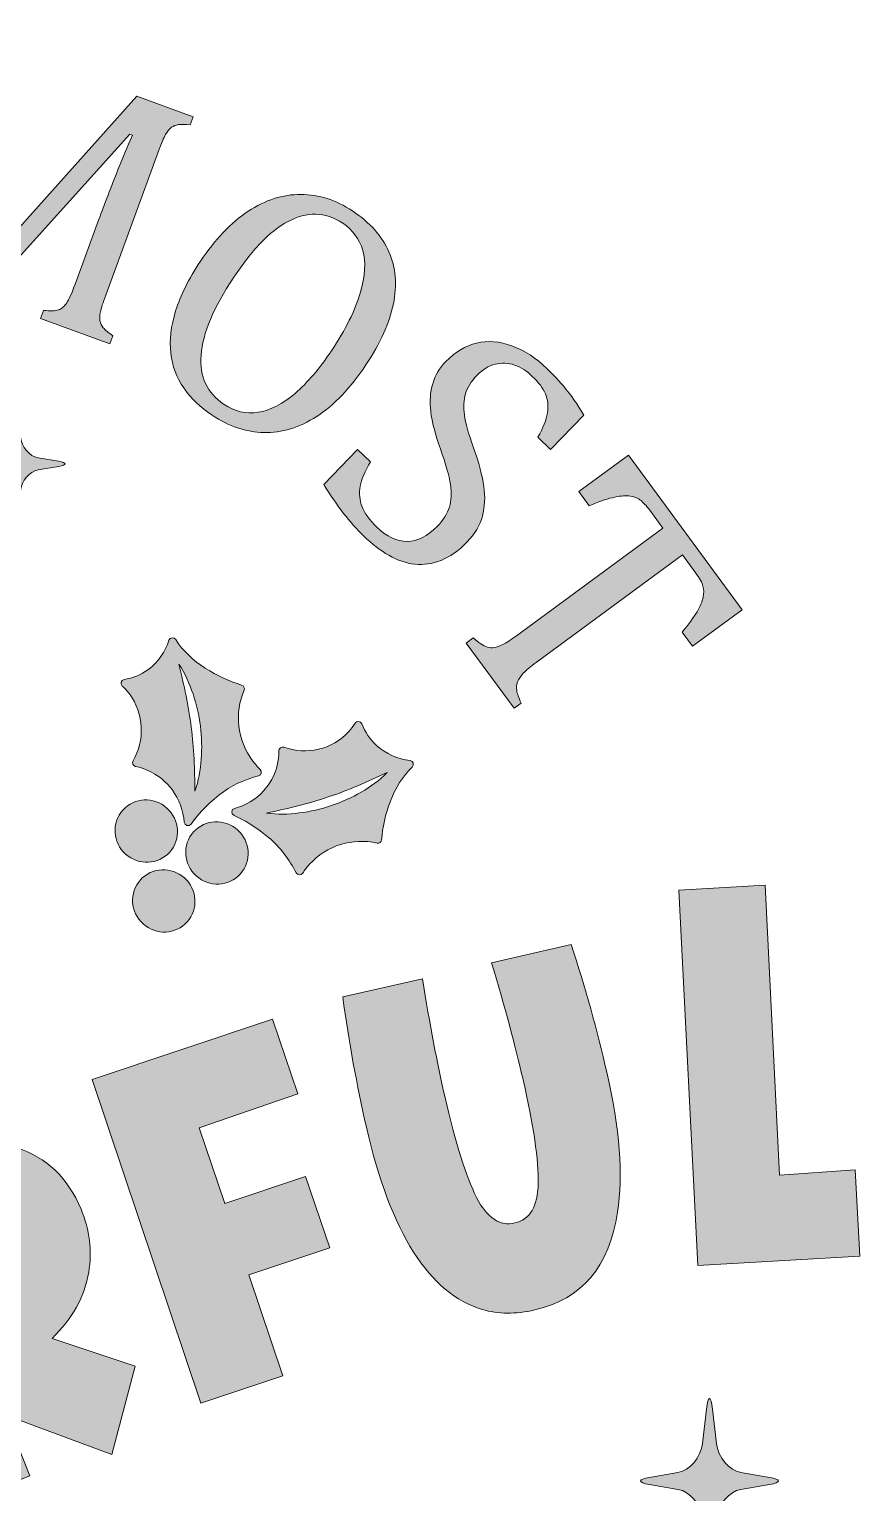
# Model space of a CAD drawing. Extents: x 80 to 1000, y -1053 to -27.
# Drawn here: x 681 to 1000, y -605 to -42 of the extents above; entities that cross this region are included whole.
import ezdxf

# ---------------------------------------------------------------- set-up
doc = ezdxf.new("R2010")
doc.units = 0
doc.header["$MEASUREMENT"] = 0
doc.layers.add('Layer 1', color=7, linetype='Continuous', lineweight=0)

# ---------------------------------------------------------------- blocks, each defined once
blk = doc.blocks.new('Block_1')
at = {"layer": 'Layer 1', "true_color": 0x000000, "transparency": 33554687}
h = blk.add_hatch(color=18, dxfattribs=at)
edge = h.paths.add_edge_path()
edge.add_spline(control_points=[(691.9, -207.99), (691.9, -207.99), (683.99, -206.67), (683.99, -206.67), (680.71, -206.11), (677.68, -202.49), (677.21, -198.58), (677.21, -198.58), (676.11, -189.12), (676.11, -189.12), (675.64, -185.2), (674.89, -185.2), (674.44, -189.12), (674.44, -189.12), (673.32, -198.58), (673.32, -198.58), (672.87, -202.49), (669.84, -206.11), (666.55, -206.67), (666.55, -206.67), (658.63, -207.99), (658.63, -207.99), (655.35, -208.55), (655.35, -209.45), (658.63, -209.98), (658.63, -209.98), (666.55, -211.32), (666.55, -211.32), (669.84, -211.85), (672.87, -215.48), (673.32, -219.41), (673.32, -219.41), (674.44, -228.87), (674.44, -228.87), (674.89, -232.79), (675.64, -232.79), (676.11, -228.87), (676.11, -228.87), (677.21, -219.41), (677.21, -219.41), (677.68, -215.48), (680.71, -211.85), (683.99, -211.32), (683.99, -211.32), (691.9, -209.98), (691.9, -209.98), (695.18, -209.45), (695.18, -208.55), (691.9, -207.99)], knot_values=[0, 0, 0, 0, 1, 1, 1, 2, 2, 2, 3, 3, 3, 4, 4, 4, 5, 5, 5, 6, 6, 6, 7, 7, 7, 8, 8, 8, 9, 9, 9, 10, 10, 10, 11, 11, 11, 12, 12, 12, 13, 13, 13, 14, 14, 14, 15, 15, 15, 16, 16, 16, 16], degree=3, periodic=0)
at = {"layer": 'Layer 1'}
blk.add_open_spline([(691.9, -207.99), (691.9, -207.99), (683.99, -206.67), (683.99, -206.67), (680.71, -206.11), (677.68, -202.49), (677.21, -198.58), (677.21, -198.58), (676.11, -189.12), (676.11, -189.12), (675.64, -185.2), (674.89, -185.2), (674.44, -189.12), (674.44, -189.12), (673.32, -198.58), (673.32, -198.58), (672.87, -202.49), (669.84, -206.11), (666.55, -206.67), (666.55, -206.67), (658.63, -207.99), (658.63, -207.99), (655.35, -208.55), (655.35, -209.45), (658.63, -209.98), (658.63, -209.98), (666.55, -211.32), (666.55, -211.32), (669.84, -211.85), (672.87, -215.48), (673.32, -219.41), (673.32, -219.41), (674.44, -228.87), (674.44, -228.87), (674.89, -232.79), (675.64, -232.79), (676.11, -228.87), (676.11, -228.87), (677.21, -219.41), (677.21, -219.41), (677.68, -215.48), (680.71, -211.85), (683.99, -211.32), (683.99, -211.32), (691.9, -209.98), (691.9, -209.98), (695.18, -209.45), (695.18, -208.55), (691.9, -207.99)], degree=3, knots=[0, 0, 0, 0, 1, 1, 1, 2, 2, 2, 3, 3, 3, 4, 4, 4, 5, 5, 5, 6, 6, 6, 7, 7, 7, 8, 8, 8, 9, 9, 9, 10, 10, 10, 11, 11, 11, 12, 12, 12, 13, 13, 13, 14, 14, 14, 15, 15, 15, 16, 16, 16, 16], dxfattribs=at)
blk = doc.blocks.new('Block_2')
at = {"layer": 'Layer 1', "true_color": 0x000000, "transparency": 33554687}
h = blk.add_hatch(color=18, dxfattribs=at)
edge = h.paths.add_edge_path()
edge.add_spline(control_points=[(965.1, -598.72), (965.1, -598.72), (954.11, -596.89), (954.11, -596.89), (949.57, -596.12), (945.36, -591.09), (944.71, -585.66), (944.71, -585.66), (943.19, -572.53), (943.19, -572.53), (942.54, -567.1), (941.49, -567.1), (940.87, -572.53), (940.87, -572.53), (939.32, -585.66), (939.32, -585.66), (938.7, -591.09), (934.49, -596.12), (929.91, -596.89), (929.91, -596.89), (918.93, -598.72), (918.93, -598.72), (914.38, -599.49), (914.38, -600.74), (918.93, -601.48), (918.93, -601.48), (929.91, -603.34), (929.91, -603.34), (934.49, -604.08), (938.7, -609.11), (939.32, -614.58), (939.32, -614.58), (940.87, -627.7), (940.87, -627.7), (941.49, -633.14), (942.54, -633.14), (943.19, -627.7), (943.19, -627.7), (944.71, -614.58), (944.71, -614.58), (945.36, -609.11), (949.57, -604.08), (954.11, -603.34), (954.11, -603.34), (965.1, -601.48), (965.1, -601.48), (969.65, -600.74), (969.65, -599.49), (965.1, -598.72)], knot_values=[0, 0, 0, 0, 1, 1, 1, 2, 2, 2, 3, 3, 3, 4, 4, 4, 5, 5, 5, 6, 6, 6, 7, 7, 7, 8, 8, 8, 9, 9, 9, 10, 10, 10, 11, 11, 11, 12, 12, 12, 13, 13, 13, 14, 14, 14, 15, 15, 15, 16, 16, 16, 16], degree=3, periodic=0)
at = {"layer": 'Layer 1'}
blk.add_open_spline([(965.1, -598.72), (965.1, -598.72), (954.11, -596.89), (954.11, -596.89), (949.57, -596.12), (945.36, -591.09), (944.71, -585.66), (944.71, -585.66), (943.19, -572.53), (943.19, -572.53), (942.54, -567.1), (941.49, -567.1), (940.87, -572.53), (940.87, -572.53), (939.32, -585.66), (939.32, -585.66), (938.7, -591.09), (934.49, -596.12), (929.91, -596.89), (929.91, -596.89), (918.93, -598.72), (918.93, -598.72), (914.38, -599.49), (914.38, -600.74), (918.93, -601.48), (918.93, -601.48), (929.91, -603.34), (929.91, -603.34), (934.49, -604.08), (938.7, -609.11), (939.32, -614.58), (939.32, -614.58), (940.87, -627.7), (940.87, -627.7), (941.49, -633.14), (942.54, -633.14), (943.19, -627.7), (943.19, -627.7), (944.71, -614.58), (944.71, -614.58), (945.36, -609.11), (949.57, -604.08), (954.11, -603.34), (954.11, -603.34), (965.1, -601.48), (965.1, -601.48), (969.65, -600.74), (969.65, -599.49), (965.1, -598.72)], degree=3, knots=[0, 0, 0, 0, 1, 1, 1, 2, 2, 2, 3, 3, 3, 4, 4, 4, 5, 5, 5, 6, 6, 6, 7, 7, 7, 8, 8, 8, 9, 9, 9, 10, 10, 10, 11, 11, 11, 12, 12, 12, 13, 13, 13, 14, 14, 14, 15, 15, 15, 16, 16, 16, 16], dxfattribs=at)
blk = doc.blocks.new('Block_3')
at = {"layer": 'Layer 1', "true_color": 0x20843f, "transparency": 33554687}
h = blk.add_hatch(color=97, dxfattribs=at)
h.dxf.hatch_style = 2
edge = h.paths.add_edge_path()
edge.add_spline(control_points=[(740.89, -298.14), (740.08, -294.12), (739.1, -290.11), (738.16, -285.99), (740.46, -289.56), (742.2, -293.45), (743.55, -297.47), (744.9, -301.49), (745.86, -305.65), (746.39, -309.85), (746.93, -314.06), (747.03, -318.31), (746.72, -322.51), (746.4, -326.71), (745.67, -330.88), (744.31, -334.84), (744.21, -330.63), (744.16, -326.52), (743.95, -322.43), (743.75, -318.34), (743.37, -314.28), (742.87, -310.24), (742.36, -306.2), (741.71, -302.17), (740.89, -298.14)], knot_values=[0, 0, 0, 0, 1, 1, 1, 2, 2, 2, 3, 3, 3, 4, 4, 4, 5, 5, 5, 6, 6, 6, 7, 7, 7, 8, 8, 8, 8], degree=3, periodic=0)
edge = h.paths.add_edge_path()
edge.add_spline(control_points=[(735.5, -334.26), (738.33, -338.05), (739.86, -342.39), (740.15, -346.75), (740.24, -348.09), (742, -348.59), (742.78, -347.51), (744.95, -344.48), (748.42, -340.36), (753.45, -336.37), (758.07, -332.71), (763.38, -330.39), (768.76, -328.92), (769.86, -328.62), (770.17, -327.26), (769.35, -326.46), (768.36, -325.48), (767.42, -324.41), (766.56, -323.27), (760.4, -315.08), (759.46, -304.65), (763.17, -295.99), (763.51, -295.2), (763.06, -294.28), (762.22, -294.03), (753.34, -291.42), (742.28, -285.15), (736.93, -276.57), (736.26, -275.51), (734.67, -275.64), (734.29, -276.82), (732.92, -281.21), (730.2, -285.21), (726.24, -288.15), (723.51, -290.17), (720.31, -291.35), (717.09, -291.93), (715.91, -292.14), (715.51, -293.59), (716.39, -294.43), (717.37, -295.37), (718.31, -296.4), (719.1, -297.45), (724.89, -305.15), (725.03, -315.41), (720.52, -323.16), (720.01, -324.03), (720.51, -325.13), (721.51, -325.34), (724.74, -326.03), (730.9, -328.11), (735.5, -334.26)], knot_values=[0, 0, 0, 0, 1, 1, 1, 2, 2, 2, 3, 3, 3, 4, 4, 4, 5, 5, 5, 6, 6, 6, 7, 7, 7, 8, 8, 8, 9, 9, 9, 10, 10, 10, 11, 11, 11, 12, 12, 12, 13, 13, 13, 14, 14, 14, 15, 15, 15, 16, 16, 16, 17, 17, 17, 17], degree=3, periodic=0)
h = blk.add_hatch(color=97, dxfattribs=at)
h.dxf.hatch_style = 2
edge = h.paths.add_edge_path()
edge.add_spline(control_points=[(808.18, -335.22), (804.56, -337.33), (800.71, -339.08), (796.71, -340.42), (792.72, -341.78), (788.58, -342.71), (784.4, -343.23), (780.21, -343.76), (775.97, -343.86), (771.77, -343.31), (775.87, -342.39), (779.88, -341.53), (783.84, -340.52), (787.8, -339.52), (791.68, -338.35), (795.53, -337.07), (799.37, -335.77), (803.16, -334.34), (806.91, -332.76), (810.67, -331.17), (814.37, -329.43), (818.18, -327.7), (815.21, -330.64), (811.8, -333.11), (808.18, -335.22)], knot_values=[0, 0, 0, 0, 1, 1, 1, 2, 2, 2, 3, 3, 3, 4, 4, 4, 5, 5, 5, 6, 6, 6, 7, 7, 7, 8, 8, 8, 8], degree=3, periodic=0)
edge = h.paths.add_edge_path()
edge.add_spline(control_points=[(816.03, -353.52), (816.69, -344.36), (820.48, -332.4), (827.76, -325.6), (828.66, -324.76), (828.19, -323.22), (826.95, -323.07), (822.35, -322.52), (817.84, -320.59), (814.1, -317.24), (811.53, -314.94), (809.68, -312.02), (808.43, -308.98), (807.97, -307.86), (806.46, -307.72), (805.83, -308.74), (805.11, -309.87), (804.3, -310.98), (803.43, -311.94), (797.11, -319), (787.07, -321), (778.49, -317.98), (777.53, -317.64), (776.55, -318.33), (776.56, -319.34), (776.57, -322.63), (775.85, -329.04), (770.79, -334.65), (767.67, -338.11), (763.74, -340.4), (759.52, -341.47), (758.22, -341.8), (758.1, -343.61), (759.34, -344.17), (762.78, -345.75), (767.57, -348.4), (772.56, -352.61), (777.15, -356.46), (780.56, -361.24), (783.16, -366.24), (783.68, -367.26), (785.09, -367.31), (785.7, -366.37), (786.45, -365.22), (787.3, -364.11), (788.24, -363.06), (794.96, -355.55), (805, -352.74), (814.3, -354.81), (815.16, -355), (815.96, -354.38), (816.03, -353.52)], knot_values=[0, 0, 0, 0, 1, 1, 1, 2, 2, 2, 3, 3, 3, 4, 4, 4, 5, 5, 5, 6, 6, 6, 7, 7, 7, 8, 8, 8, 9, 9, 9, 10, 10, 10, 11, 11, 11, 12, 12, 12, 13, 13, 13, 14, 14, 14, 15, 15, 15, 16, 16, 16, 17, 17, 17, 17], degree=3, periodic=0)
at = {"layer": 'Layer 1', "true_color": 0xec1721, "transparency": 33554687}
h = blk.add_hatch(color=240, dxfattribs=at)
h.dxf.hatch_style = 2
edge = h.paths.add_edge_path()
edge.add_spline(control_points=[(733.53, -341.35), (728.56, -336.89), (720.97, -337.24), (716.59, -342.13), (712.2, -347.01), (712.68, -354.59), (717.65, -359.05), (722.62, -363.51), (730.2, -363.16), (734.59, -358.28), (738.97, -353.39), (738.5, -345.81), (733.53, -341.35)], knot_values=[0, 0, 0, 0, 1, 1, 1, 2, 2, 2, 3, 3, 3, 4, 4, 4, 4], degree=3, periodic=0)
h = blk.add_hatch(color=240, dxfattribs=at)
h.dxf.hatch_style = 2
edge = h.paths.add_edge_path()
edge.add_spline(control_points=[(760.68, -349.74), (755.71, -345.29), (748.13, -345.63), (743.74, -350.52), (739.36, -355.4), (739.83, -362.98), (744.8, -367.44), (749.77, -371.9), (757.35, -371.55), (761.74, -366.67), (766.12, -361.78), (765.65, -354.2), (760.68, -349.74)], knot_values=[0, 0, 0, 0, 1, 1, 1, 2, 2, 2, 3, 3, 3, 4, 4, 4, 4], degree=3, periodic=0)
h = blk.add_hatch(color=240, dxfattribs=at)
h.dxf.hatch_style = 2
edge = h.paths.add_edge_path()
edge.add_spline(control_points=[(740.26, -368.2), (735.29, -363.74), (727.71, -364.09), (723.32, -368.97), (718.94, -373.86), (719.41, -381.44), (724.38, -385.89), (729.35, -390.35), (736.93, -390.01), (741.32, -385.12), (745.7, -380.24), (745.23, -372.66), (740.26, -368.2)], knot_values=[0, 0, 0, 0, 1, 1, 1, 2, 2, 2, 3, 3, 3, 4, 4, 4, 4], degree=3, periodic=0)
at = {"layer": 'Layer 1'}
for points, knots in [([(735.5, -334.26), (738.33, -338.05), (739.86, -342.39), (740.15, -346.75), (740.24, -348.09), (742, -348.59), (742.78, -347.51), (744.95, -344.48), (748.42, -340.36), (753.45, -336.37), (758.07, -332.71), (763.38, -330.39), (768.76, -328.92), (769.86, -328.62), (770.17, -327.26), (769.35, -326.46), (768.36, -325.48), (767.42, -324.41), (766.56, -323.27), (760.4, -315.08), (759.46, -304.65), (763.17, -295.99), (763.51, -295.2), (763.06, -294.28), (762.22, -294.03), (753.34, -291.42), (742.28, -285.15), (736.93, -276.57), (736.26, -275.51), (734.67, -275.64), (734.29, -276.82), (732.92, -281.21), (730.2, -285.21), (726.24, -288.15), (723.51, -290.17), (720.31, -291.35), (717.09, -291.93), (715.91, -292.14), (715.51, -293.59), (716.39, -294.43), (717.37, -295.37), (718.31, -296.4), (719.1, -297.45), (724.89, -305.15), (725.03, -315.41), (720.52, -323.16), (720.01, -324.03), (720.51, -325.13), (721.51, -325.34), (724.74, -326.03), (730.9, -328.11), (735.5, -334.26)], [0, 0, 0, 0, 1, 1, 1, 2, 2, 2, 3, 3, 3, 4, 4, 4, 5, 5, 5, 6, 6, 6, 7, 7, 7, 8, 8, 8, 9, 9, 9, 10, 10, 10, 11, 11, 11, 12, 12, 12, 13, 13, 13, 14, 14, 14, 15, 15, 15, 16, 16, 16, 17, 17, 17, 17]), ([(740.89, -298.14), (740.08, -294.12), (739.1, -290.11), (738.16, -285.99), (740.46, -289.56), (742.2, -293.45), (743.55, -297.47), (744.9, -301.49), (745.86, -305.65), (746.39, -309.85), (746.93, -314.06), (747.03, -318.31), (746.72, -322.51), (746.4, -326.71), (745.67, -330.88), (744.31, -334.84), (744.21, -330.63), (744.16, -326.52), (743.95, -322.43), (743.75, -318.34), (743.37, -314.28), (742.87, -310.24), (742.36, -306.2), (741.71, -302.17), (740.89, -298.14)], [0, 0, 0, 0, 1, 1, 1, 2, 2, 2, 3, 3, 3, 4, 4, 4, 5, 5, 5, 6, 6, 6, 7, 7, 7, 8, 8, 8, 8]), ([(816.03, -353.52), (816.69, -344.36), (820.48, -332.4), (827.76, -325.6), (828.66, -324.76), (828.19, -323.22), (826.95, -323.07), (822.35, -322.52), (817.84, -320.59), (814.1, -317.24), (811.53, -314.94), (809.68, -312.02), (808.43, -308.98), (807.97, -307.86), (806.46, -307.72), (805.83, -308.74), (805.11, -309.87), (804.3, -310.98), (803.43, -311.94), (797.11, -319), (787.07, -321), (778.49, -317.98), (777.53, -317.64), (776.55, -318.33), (776.56, -319.34), (776.57, -322.63), (775.85, -329.04), (770.79, -334.65), (767.67, -338.11), (763.74, -340.4), (759.52, -341.47), (758.22, -341.8), (758.1, -343.61), (759.34, -344.17), (762.78, -345.75), (767.57, -348.4), (772.56, -352.61), (777.15, -356.46), (780.56, -361.24), (783.16, -366.24), (783.68, -367.26), (785.09, -367.31), (785.7, -366.37), (786.45, -365.22), (787.3, -364.11), (788.24, -363.06), (794.96, -355.55), (805, -352.74), (814.3, -354.81), (815.16, -355), (815.96, -354.38), (816.03, -353.52)], [0, 0, 0, 0, 1, 1, 1, 2, 2, 2, 3, 3, 3, 4, 4, 4, 5, 5, 5, 6, 6, 6, 7, 7, 7, 8, 8, 8, 9, 9, 9, 10, 10, 10, 11, 11, 11, 12, 12, 12, 13, 13, 13, 14, 14, 14, 15, 15, 15, 16, 16, 16, 17, 17, 17, 17]), ([(808.18, -335.22), (804.56, -337.33), (800.71, -339.08), (796.71, -340.42), (792.72, -341.78), (788.58, -342.71), (784.4, -343.23), (780.21, -343.76), (775.97, -343.86), (771.77, -343.31), (775.87, -342.39), (779.88, -341.53), (783.84, -340.52), (787.8, -339.52), (791.68, -338.35), (795.53, -337.07), (799.37, -335.77), (803.16, -334.34), (806.91, -332.76), (810.67, -331.17), (814.37, -329.43), (818.18, -327.7), (815.21, -330.64), (811.8, -333.11), (808.18, -335.22)], [0, 0, 0, 0, 1, 1, 1, 2, 2, 2, 3, 3, 3, 4, 4, 4, 5, 5, 5, 6, 6, 6, 7, 7, 7, 8, 8, 8, 8]), ([(733.53, -341.35), (728.56, -336.89), (720.97, -337.24), (716.59, -342.13), (712.2, -347.01), (712.68, -354.59), (717.65, -359.05), (722.62, -363.51), (730.2, -363.16), (734.59, -358.28), (738.97, -353.39), (738.5, -345.81), (733.53, -341.35)], [0, 0, 0, 0, 1, 1, 1, 2, 2, 2, 3, 3, 3, 4, 4, 4, 4]), ([(760.68, -349.74), (755.71, -345.29), (748.13, -345.63), (743.74, -350.52), (739.36, -355.4), (739.83, -362.98), (744.8, -367.44), (749.77, -371.9), (757.35, -371.55), (761.74, -366.67), (766.12, -361.78), (765.65, -354.2), (760.68, -349.74)], [0, 0, 0, 0, 1, 1, 1, 2, 2, 2, 3, 3, 3, 4, 4, 4, 4]), ([(740.26, -368.2), (735.29, -363.74), (727.71, -364.09), (723.32, -368.97), (718.94, -373.86), (719.41, -381.44), (724.38, -385.89), (729.35, -390.35), (736.93, -390.01), (741.32, -385.12), (745.7, -380.24), (745.23, -372.66), (740.26, -368.2)], [0, 0, 0, 0, 1, 1, 1, 2, 2, 2, 3, 3, 3, 4, 4, 4, 4])]:
    blk.add_open_spline(points, degree=3, knots=knots, dxfattribs=at)
blk = doc.blocks.new('Block_5')
at = {"layer": 'Layer 1', "true_color": 0x000000, "transparency": 33554687}
h = blk.add_hatch(color=18, dxfattribs=at)
h.dxf.hatch_style = 2
edge = h.paths.add_edge_path()
edge.add_spline(control_points=[(742.5, -78.61), (740.45, -78.39), (738.93, -78.36), (737.92, -78.52), (736.92, -78.69), (736.04, -79.03), (735.29, -79.56), (734.54, -80.08), (733.79, -81), (733.04, -82.33), (732.29, -83.65), (731.37, -85.78), (730.29, -88.73), (730.29, -88.73), (709.99, -144.12), (709.99, -144.12), (708.94, -146.98), (708.27, -149.11), (707.98, -150.5), (707.68, -151.89), (707.62, -153.06), (707.79, -153.99), (707.95, -154.92), (708.38, -155.81), (709.07, -156.64), (709.75, -157.47), (710.98, -158.5), (712.76, -159.74), (712.76, -159.74), (711.61, -162.87), (711.61, -162.87), (711.61, -162.87), (684.91, -153.08), (684.91, -153.08), (684.91, -153.08), (686.06, -149.95), (686.06, -149.95), (688.71, -150.24), (690.65, -150.18), (691.87, -149.75), (693.09, -149.33), (694.14, -148.43), (695.04, -147.06), (695.92, -145.7), (697, -143.28), (698.27, -139.82), (698.27, -139.82), (707.26, -115.3), (707.26, -115.3), (709.62, -108.85), (712.11, -102.37), (714.72, -95.84), (717.33, -89.32), (719.21, -84.88), (720.36, -82.54), (720.36, -82.54), (719.27, -82.14), (719.27, -82.14), (719.27, -82.14), (670.65, -136.31), (670.65, -136.31), (670.65, -136.31), (663.29, -133.61), (663.29, -133.61), (663.29, -133.61), (663.36, -60.49), (663.36, -60.49), (663.36, -60.49), (662.27, -60.09), (662.27, -60.09), (661.53, -62.77), (660, -67.56), (657.69, -74.46), (655.38, -81.36), (652.9, -88.42), (650.25, -95.64), (650.25, -95.64), (641.67, -119.07), (641.67, -119.07), (640.61, -121.93), (639.94, -124.06), (639.65, -125.45), (639.36, -126.85), (639.3, -128.01), (639.46, -128.94), (639.63, -129.88), (640.06, -130.76), (640.74, -131.59), (641.43, -132.42), (642.66, -133.46), (644.44, -134.69), (644.44, -134.69), (643.29, -137.83), (643.29, -137.83), (643.29, -137.83), (619.92, -129.26), (619.92, -129.26), (619.92, -129.26), (621.07, -126.12), (621.07, -126.12), (623.96, -126.41), (626.01, -126.3), (627.21, -125.8), (628.42, -125.29), (629.44, -124.32), (630.28, -122.89), (631.12, -121.45), (632.12, -119.16), (633.28, -116), (633.28, -116), (653.58, -60.61), (653.58, -60.61), (654.66, -57.66), (655.34, -55.48), (655.62, -54.05), (655.9, -52.63), (655.93, -51.46), (655.71, -50.53), (655.5, -49.6), (655.06, -48.77), (654.42, -48.02), (653.77, -47.27), (652.57, -46.26), (650.81, -44.99), (650.81, -44.99), (651.96, -41.85), (651.96, -41.85), (651.96, -41.85), (674.82, -50.23), (674.82, -50.23), (674.82, -50.23), (674.45, -120.78), (674.45, -120.78), (674.45, -120.78), (722.01, -67.53), (722.01, -67.53), (722.01, -67.53), (743.65, -75.47), (743.65, -75.47), (743.65, -75.47), (742.5, -78.61), (742.5, -78.61)], knot_values=[0, 0, 0, 0, 1, 1, 1, 2, 2, 2, 3, 3, 3, 4, 4, 4, 5, 5, 5, 6, 6, 6, 7, 7, 7, 8, 8, 8, 9, 9, 9, 10, 10, 10, 11, 11, 11, 12, 12, 12, 13, 13, 13, 14, 14, 14, 15, 15, 15, 16, 16, 16, 17, 17, 17, 18, 18, 18, 19, 19, 19, 20, 20, 20, 21, 21, 21, 22, 22, 22, 23, 23, 23, 24, 24, 24, 25, 25, 25, 26, 26, 26, 27, 27, 27, 28, 28, 28, 29, 29, 29, 30, 30, 30, 31, 31, 31, 32, 32, 32, 33, 33, 33, 34, 34, 34, 35, 35, 35, 36, 36, 36, 37, 37, 37, 38, 38, 38, 39, 39, 39, 40, 40, 40, 41, 41, 41, 42, 42, 42, 43, 43, 43, 44, 44, 44, 45, 45, 45, 46, 46, 46, 47, 47, 47, 47], degree=3, periodic=0)
h = blk.add_hatch(color=18, dxfattribs=at)
h.dxf.hatch_style = 2
edge = h.paths.add_edge_path()
edge.add_spline(control_points=[(759.19, -137.24), (751.46, -148.86), (747.28, -158.83), (746.65, -167.14), (746.01, -175.45), (748.96, -181.77), (755.47, -186.1), (759.6, -188.84), (763.98, -189.85), (768.6, -189.13), (773.23, -188.41), (777.95, -185.99), (782.76, -181.87), (787.57, -177.75), (792.22, -172.3), (796.73, -165.52), (802.21, -157.27), (805.91, -149.86), (807.84, -143.31), (809.76, -136.75), (810.08, -131.28), (808.8, -126.88), (807.52, -122.48), (804.95, -119), (801.09, -116.43), (797.68, -114.17), (794.22, -113.02), (790.72, -112.99), (787.22, -112.95), (783.69, -113.87), (780.14, -115.74), (776.58, -117.6), (773.04, -120.38), (769.54, -124.05), (766.03, -127.73), (762.58, -132.12), (759.19, -137.24)], knot_values=[0, 0, 0, 0, 1, 1, 1, 2, 2, 2, 3, 3, 3, 4, 4, 4, 5, 5, 5, 6, 6, 6, 7, 7, 7, 8, 8, 8, 9, 9, 9, 10, 10, 10, 11, 11, 11, 12, 12, 12, 12], degree=3, periodic=0)
edge = h.paths.add_edge_path()
edge.add_spline(control_points=[(750.9, -190.27), (746.35, -187.25), (742.71, -183.75), (739.97, -179.78), (737.24, -175.81), (735.58, -171.35), (735.02, -166.42), (734.45, -161.48), (735.07, -156.07), (736.88, -150.17), (738.69, -144.28), (741.87, -137.91), (746.43, -131.05), (752.04, -122.61), (758.14, -116.21), (764.74, -111.86), (771.34, -107.51), (778.09, -105.35), (784.98, -105.36), (791.87, -105.38), (798.48, -107.49), (804.8, -111.69), (811.54, -116.17), (816.23, -121.43), (818.86, -127.45), (821.48, -133.49), (822.04, -140.16), (820.54, -147.48), (819.03, -154.81), (815.52, -162.62), (810.01, -170.91), (804.13, -179.77), (797.84, -186.37), (791.13, -190.71), (784.43, -195.05), (777.66, -197.13), (770.82, -196.95), (763.98, -196.77), (757.34, -194.54), (750.9, -190.27)], knot_values=[0, 0, 0, 0, 1, 1, 1, 2, 2, 2, 3, 3, 3, 4, 4, 4, 5, 5, 5, 6, 6, 6, 7, 7, 7, 8, 8, 8, 9, 9, 9, 10, 10, 10, 11, 11, 11, 12, 12, 12, 13, 13, 13, 13], degree=3, periodic=0)
h = blk.add_hatch(color=18, dxfattribs=at)
h.dxf.hatch_style = 2
edge = h.paths.add_edge_path()
edge.add_spline(control_points=[(811.74, -208.24), (809.61, -211.75), (808.29, -214.87), (807.79, -217.61), (807.29, -220.36), (807.54, -222.98), (808.53, -225.49), (809.52, -228), (811.4, -230.59), (814.18, -233.28), (818.01, -236.98), (821.9, -238.82), (825.87, -238.8), (829.84, -238.78), (833.68, -236.86), (837.38, -233.03), (839.75, -230.58), (841.31, -228.11), (842.08, -225.62), (842.84, -223.14), (842.97, -220.22), (842.46, -216.89), (841.95, -213.55), (840.67, -208.99), (838.61, -203.21), (836.62, -197.61), (835.39, -192.83), (834.92, -188.87), (834.46, -184.91), (834.7, -181.34), (835.66, -178.15), (836.62, -174.97), (838.32, -172.12), (840.75, -169.6), (844.29, -165.94), (848.22, -163.59), (852.55, -162.55), (856.87, -161.52), (861.4, -161.87), (866.14, -163.61), (870.88, -165.34), (875.39, -168.28), (879.67, -172.42), (882.16, -174.82), (884.46, -177.3), (886.57, -179.85), (888.69, -182.41), (891.09, -185.86), (893.77, -190.22), (893.77, -190.22), (880.97, -203.46), (880.97, -203.46), (880.97, -203.46), (876.11, -198.77), (876.11, -198.77), (878.14, -195.16), (879.36, -192.01), (879.76, -189.3), (880.17, -186.59), (879.91, -184.18), (878.99, -182.05), (878.07, -179.93), (876.39, -177.68), (873.93, -175.32), (871.81, -173.26), (869.53, -171.81), (867.08, -170.97), (864.64, -170.13), (862.17, -170.02), (859.65, -170.66), (857.14, -171.3), (854.82, -172.71), (852.7, -174.9), (850.46, -177.22), (848.98, -179.58), (848.27, -181.99), (847.55, -184.4), (847.41, -187.14), (847.85, -190.22), (848.29, -193.3), (849.42, -197.37), (851.24, -202.41), (853.4, -208.55), (854.76, -213.64), (855.33, -217.66), (855.89, -221.69), (855.71, -225.48), (854.77, -229.03), (853.83, -232.58), (851.88, -235.9), (848.91, -238.97), (845.59, -242.4), (842.25, -244.78), (838.87, -246.1), (835.5, -247.43), (832.14, -247.91), (828.8, -247.55), (825.44, -247.19), (822.11, -246.06), (818.8, -244.15), (815.49, -242.24), (812.25, -239.76), (809.08, -236.69), (803.95, -231.73), (798.87, -225.14), (793.84, -216.93), (793.84, -216.93), (806.83, -203.5), (806.83, -203.5), (806.83, -203.5), (811.74, -208.24), (811.74, -208.24)], knot_values=[0, 0, 0, 0, 1, 1, 1, 2, 2, 2, 3, 3, 3, 4, 4, 4, 5, 5, 5, 6, 6, 6, 7, 7, 7, 8, 8, 8, 9, 9, 9, 10, 10, 10, 11, 11, 11, 12, 12, 12, 13, 13, 13, 14, 14, 14, 15, 15, 15, 16, 16, 16, 17, 17, 17, 18, 18, 18, 19, 19, 19, 20, 20, 20, 21, 21, 21, 22, 22, 22, 23, 23, 23, 24, 24, 24, 25, 25, 25, 26, 26, 26, 27, 27, 27, 28, 28, 28, 29, 29, 29, 30, 30, 30, 31, 31, 31, 32, 32, 32, 33, 33, 33, 34, 34, 34, 35, 35, 35, 36, 36, 36, 37, 37, 37, 37], degree=3, periodic=0)
h = blk.add_hatch(color=18, dxfattribs=at)
h.dxf.hatch_style = 2
edge = h.paths.add_edge_path()
edge.add_spline(control_points=[(910.92, -205.61), (910.92, -205.61), (954.61, -265.08), (954.61, -265.08), (954.61, -265.08), (935.48, -279.13), (935.48, -279.13), (935.48, -279.13), (931.52, -273.75), (931.52, -273.75), (934.08, -270.63), (935.99, -268), (937.24, -265.87), (938.49, -263.73), (939.27, -261.88), (939.58, -260.3), (939.89, -258.72), (939.87, -257.28), (939.54, -255.97), (939.2, -254.67), (938.29, -253.01), (936.81, -250.99), (936.81, -250.99), (931.68, -244.01), (931.68, -244.01), (931.68, -244.01), (875.4, -285.35), (875.4, -285.35), (873.24, -286.94), (871.6, -288.33), (870.49, -289.51), (869.39, -290.69), (868.64, -291.8), (868.25, -292.85), (867.86, -293.89), (867.76, -294.99), (867.96, -296.14), (868.16, -297.3), (868.72, -298.92), (869.63, -301.01), (869.63, -301.01), (866.94, -302.99), (866.94, -302.99), (866.94, -302.99), (848.49, -277.87), (848.49, -277.87), (848.49, -277.87), (851.18, -275.89), (851.18, -275.89), (852.25, -276.8), (853.23, -277.57), (854.15, -278.2), (855.06, -278.83), (855.92, -279.25), (856.73, -279.47), (857.54, -279.7), (858.41, -279.74), (859.32, -279.6), (860.24, -279.46), (861.34, -279.08), (862.62, -278.45), (863.91, -277.82), (865.65, -276.69), (867.85, -275.08), (867.85, -275.08), (924.13, -233.73), (924.13, -233.73), (924.13, -233.73), (919.05, -226.81), (919.05, -226.81), (917.78, -225.09), (916.57, -223.79), (915.42, -222.91), (914.27, -222.04), (912.82, -221.51), (911.08, -221.32), (909.33, -221.13), (907.21, -221.35), (904.71, -221.98), (902.21, -222.6), (899.24, -223.65), (895.79, -225.1), (895.79, -225.1), (891.79, -219.66), (891.79, -219.66), (891.79, -219.66), (910.92, -205.61), (910.92, -205.61)], knot_values=[0, 0, 0, 0, 1, 1, 1, 2, 2, 2, 3, 3, 3, 4, 4, 4, 5, 5, 5, 6, 6, 6, 7, 7, 7, 8, 8, 8, 9, 9, 9, 10, 10, 10, 11, 11, 11, 12, 12, 12, 13, 13, 13, 14, 14, 14, 15, 15, 15, 16, 16, 16, 17, 17, 17, 18, 18, 18, 19, 19, 19, 20, 20, 20, 21, 21, 21, 22, 22, 22, 23, 23, 23, 24, 24, 24, 25, 25, 25, 26, 26, 26, 27, 27, 27, 28, 28, 28, 29, 29, 29, 29], degree=3, periodic=0)
at = {"layer": 'Layer 1'}
for points, knots in [([(742.5, -78.61), (740.45, -78.39), (738.93, -78.36), (737.92, -78.52), (736.92, -78.69), (736.04, -79.03), (735.29, -79.56), (734.54, -80.08), (733.79, -81), (733.04, -82.33), (732.29, -83.65), (731.37, -85.78), (730.29, -88.73), (730.29, -88.73), (709.99, -144.12), (709.99, -144.12), (708.94, -146.98), (708.27, -149.11), (707.98, -150.5), (707.68, -151.89), (707.62, -153.06), (707.79, -153.99), (707.95, -154.92), (708.38, -155.81), (709.07, -156.64), (709.75, -157.47), (710.98, -158.5), (712.76, -159.74), (712.76, -159.74), (711.61, -162.87), (711.61, -162.87), (711.61, -162.87), (684.91, -153.08), (684.91, -153.08), (684.91, -153.08), (686.06, -149.95), (686.06, -149.95), (688.71, -150.24), (690.65, -150.18), (691.87, -149.75), (693.09, -149.33), (694.14, -148.43), (695.04, -147.06), (695.92, -145.7), (697, -143.28), (698.27, -139.82), (698.27, -139.82), (707.26, -115.3), (707.26, -115.3), (709.62, -108.85), (712.11, -102.37), (714.72, -95.84), (717.33, -89.32), (719.21, -84.88), (720.36, -82.54), (720.36, -82.54), (719.27, -82.14), (719.27, -82.14), (719.27, -82.14), (670.65, -136.31), (670.65, -136.31), (670.65, -136.31), (663.29, -133.61), (663.29, -133.61), (663.29, -133.61), (663.36, -60.49), (663.36, -60.49), (663.36, -60.49), (662.27, -60.09), (662.27, -60.09), (661.53, -62.77), (660, -67.56), (657.69, -74.46), (655.38, -81.36), (652.9, -88.42), (650.25, -95.64), (650.25, -95.64), (641.67, -119.07), (641.67, -119.07), (640.61, -121.93), (639.94, -124.06), (639.65, -125.45), (639.36, -126.85), (639.3, -128.01), (639.46, -128.94), (639.63, -129.88), (640.06, -130.76), (640.74, -131.59), (641.43, -132.42), (642.66, -133.46), (644.44, -134.69), (644.44, -134.69), (643.29, -137.83), (643.29, -137.83), (643.29, -137.83), (619.92, -129.26), (619.92, -129.26), (619.92, -129.26), (621.07, -126.12), (621.07, -126.12), (623.96, -126.41), (626.01, -126.3), (627.21, -125.8), (628.42, -125.29), (629.44, -124.32), (630.28, -122.89), (631.12, -121.45), (632.12, -119.16), (633.28, -116), (633.28, -116), (653.58, -60.61), (653.58, -60.61), (654.66, -57.66), (655.34, -55.48), (655.62, -54.05), (655.9, -52.63), (655.93, -51.46), (655.71, -50.53), (655.5, -49.6), (655.06, -48.77), (654.42, -48.02), (653.77, -47.27), (652.57, -46.26), (650.81, -44.99), (650.81, -44.99), (651.96, -41.85), (651.96, -41.85), (651.96, -41.85), (674.82, -50.23), (674.82, -50.23), (674.82, -50.23), (674.45, -120.78), (674.45, -120.78), (674.45, -120.78), (722.01, -67.53), (722.01, -67.53), (722.01, -67.53), (743.65, -75.47), (743.65, -75.47), (743.65, -75.47), (742.5, -78.61), (742.5, -78.61)], [0, 0, 0, 0, 1, 1, 1, 2, 2, 2, 3, 3, 3, 4, 4, 4, 5, 5, 5, 6, 6, 6, 7, 7, 7, 8, 8, 8, 9, 9, 9, 10, 10, 10, 11, 11, 11, 12, 12, 12, 13, 13, 13, 14, 14, 14, 15, 15, 15, 16, 16, 16, 17, 17, 17, 18, 18, 18, 19, 19, 19, 20, 20, 20, 21, 21, 21, 22, 22, 22, 23, 23, 23, 24, 24, 24, 25, 25, 25, 26, 26, 26, 27, 27, 27, 28, 28, 28, 29, 29, 29, 30, 30, 30, 31, 31, 31, 32, 32, 32, 33, 33, 33, 34, 34, 34, 35, 35, 35, 36, 36, 36, 37, 37, 37, 38, 38, 38, 39, 39, 39, 40, 40, 40, 41, 41, 41, 42, 42, 42, 43, 43, 43, 44, 44, 44, 45, 45, 45, 46, 46, 46, 47, 47, 47, 47]), ([(750.9, -190.27), (746.35, -187.25), (742.71, -183.75), (739.97, -179.78), (737.24, -175.81), (735.58, -171.35), (735.02, -166.42), (734.45, -161.48), (735.07, -156.07), (736.88, -150.17), (738.69, -144.28), (741.87, -137.91), (746.43, -131.05), (752.04, -122.61), (758.14, -116.21), (764.74, -111.86), (771.34, -107.51), (778.09, -105.35), (784.98, -105.36), (791.87, -105.38), (798.48, -107.49), (804.8, -111.69), (811.54, -116.17), (816.23, -121.43), (818.86, -127.45), (821.48, -133.49), (822.04, -140.16), (820.54, -147.48), (819.03, -154.81), (815.52, -162.62), (810.01, -170.91), (804.13, -179.77), (797.84, -186.37), (791.13, -190.71), (784.43, -195.05), (777.66, -197.13), (770.82, -196.95), (763.98, -196.77), (757.34, -194.54), (750.9, -190.27)], [0, 0, 0, 0, 1, 1, 1, 2, 2, 2, 3, 3, 3, 4, 4, 4, 5, 5, 5, 6, 6, 6, 7, 7, 7, 8, 8, 8, 9, 9, 9, 10, 10, 10, 11, 11, 11, 12, 12, 12, 13, 13, 13, 13]), ([(759.19, -137.24), (751.46, -148.86), (747.28, -158.83), (746.65, -167.14), (746.01, -175.45), (748.96, -181.77), (755.47, -186.1), (759.6, -188.84), (763.98, -189.85), (768.6, -189.13), (773.23, -188.41), (777.95, -185.99), (782.76, -181.87), (787.57, -177.75), (792.22, -172.3), (796.73, -165.52), (802.21, -157.27), (805.91, -149.86), (807.84, -143.31), (809.76, -136.75), (810.08, -131.28), (808.8, -126.88), (807.52, -122.48), (804.95, -119), (801.09, -116.43), (797.68, -114.17), (794.22, -113.02), (790.72, -112.99), (787.22, -112.95), (783.69, -113.87), (780.14, -115.74), (776.58, -117.6), (773.04, -120.38), (769.54, -124.05), (766.03, -127.73), (762.58, -132.12), (759.19, -137.24)], [0, 0, 0, 0, 1, 1, 1, 2, 2, 2, 3, 3, 3, 4, 4, 4, 5, 5, 5, 6, 6, 6, 7, 7, 7, 8, 8, 8, 9, 9, 9, 10, 10, 10, 11, 11, 11, 12, 12, 12, 12]), ([(811.74, -208.24), (809.61, -211.75), (808.29, -214.87), (807.79, -217.61), (807.29, -220.36), (807.54, -222.98), (808.53, -225.49), (809.52, -228), (811.4, -230.59), (814.18, -233.28), (818.01, -236.98), (821.9, -238.82), (825.87, -238.8), (829.84, -238.78), (833.68, -236.86), (837.38, -233.03), (839.75, -230.58), (841.31, -228.11), (842.08, -225.62), (842.84, -223.14), (842.97, -220.22), (842.46, -216.89), (841.95, -213.55), (840.67, -208.99), (838.61, -203.21), (836.62, -197.61), (835.39, -192.83), (834.92, -188.87), (834.46, -184.91), (834.7, -181.34), (835.66, -178.15), (836.62, -174.97), (838.32, -172.12), (840.75, -169.6), (844.29, -165.94), (848.22, -163.59), (852.55, -162.55), (856.87, -161.52), (861.4, -161.87), (866.14, -163.61), (870.88, -165.34), (875.39, -168.28), (879.67, -172.42), (882.16, -174.82), (884.46, -177.3), (886.57, -179.85), (888.69, -182.41), (891.09, -185.86), (893.77, -190.22), (893.77, -190.22), (880.97, -203.46), (880.97, -203.46), (880.97, -203.46), (876.11, -198.77), (876.11, -198.77), (878.14, -195.16), (879.36, -192.01), (879.76, -189.3), (880.17, -186.59), (879.91, -184.18), (878.99, -182.05), (878.07, -179.93), (876.39, -177.68), (873.93, -175.32), (871.81, -173.26), (869.53, -171.81), (867.08, -170.97), (864.64, -170.13), (862.17, -170.02), (859.65, -170.66), (857.14, -171.3), (854.82, -172.71), (852.7, -174.9), (850.46, -177.22), (848.98, -179.58), (848.27, -181.99), (847.55, -184.4), (847.41, -187.14), (847.85, -190.22), (848.29, -193.3), (849.42, -197.37), (851.24, -202.41), (853.4, -208.55), (854.76, -213.64), (855.33, -217.66), (855.89, -221.69), (855.71, -225.48), (854.77, -229.03), (853.83, -232.58), (851.88, -235.9), (848.91, -238.97), (845.59, -242.4), (842.25, -244.78), (838.87, -246.1), (835.5, -247.43), (832.14, -247.91), (828.8, -247.55), (825.44, -247.19), (822.11, -246.06), (818.8, -244.15), (815.49, -242.24), (812.25, -239.76), (809.08, -236.69), (803.95, -231.73), (798.87, -225.14), (793.84, -216.93), (793.84, -216.93), (806.83, -203.5), (806.83, -203.5), (806.83, -203.5), (811.74, -208.24), (811.74, -208.24)], [0, 0, 0, 0, 1, 1, 1, 2, 2, 2, 3, 3, 3, 4, 4, 4, 5, 5, 5, 6, 6, 6, 7, 7, 7, 8, 8, 8, 9, 9, 9, 10, 10, 10, 11, 11, 11, 12, 12, 12, 13, 13, 13, 14, 14, 14, 15, 15, 15, 16, 16, 16, 17, 17, 17, 18, 18, 18, 19, 19, 19, 20, 20, 20, 21, 21, 21, 22, 22, 22, 23, 23, 23, 24, 24, 24, 25, 25, 25, 26, 26, 26, 27, 27, 27, 28, 28, 28, 29, 29, 29, 30, 30, 30, 31, 31, 31, 32, 32, 32, 33, 33, 33, 34, 34, 34, 35, 35, 35, 36, 36, 36, 37, 37, 37, 37]), ([(910.92, -205.61), (910.92, -205.61), (954.61, -265.08), (954.61, -265.08), (954.61, -265.08), (935.48, -279.13), (935.48, -279.13), (935.48, -279.13), (931.52, -273.75), (931.52, -273.75), (934.08, -270.63), (935.99, -268), (937.24, -265.87), (938.49, -263.73), (939.27, -261.88), (939.58, -260.3), (939.89, -258.72), (939.87, -257.28), (939.54, -255.97), (939.2, -254.67), (938.29, -253.01), (936.81, -250.99), (936.81, -250.99), (931.68, -244.01), (931.68, -244.01), (931.68, -244.01), (875.4, -285.35), (875.4, -285.35), (873.24, -286.94), (871.6, -288.33), (870.49, -289.51), (869.39, -290.69), (868.64, -291.8), (868.25, -292.85), (867.86, -293.89), (867.76, -294.99), (867.96, -296.14), (868.16, -297.3), (868.72, -298.92), (869.63, -301.01), (869.63, -301.01), (866.94, -302.99), (866.94, -302.99), (866.94, -302.99), (848.49, -277.87), (848.49, -277.87), (848.49, -277.87), (851.18, -275.89), (851.18, -275.89), (852.25, -276.8), (853.23, -277.57), (854.15, -278.2), (855.06, -278.83), (855.92, -279.25), (856.73, -279.47), (857.54, -279.7), (858.41, -279.74), (859.32, -279.6), (860.24, -279.46), (861.34, -279.08), (862.62, -278.45), (863.91, -277.82), (865.65, -276.69), (867.85, -275.08), (867.85, -275.08), (924.13, -233.73), (924.13, -233.73), (924.13, -233.73), (919.05, -226.81), (919.05, -226.81), (917.78, -225.09), (916.57, -223.79), (915.42, -222.91), (914.27, -222.04), (912.82, -221.51), (911.08, -221.32), (909.33, -221.13), (907.21, -221.35), (904.71, -221.98), (902.21, -222.6), (899.24, -223.65), (895.79, -225.1), (895.79, -225.1), (891.79, -219.66), (891.79, -219.66), (891.79, -219.66), (910.92, -205.61), (910.92, -205.61)], [0, 0, 0, 0, 1, 1, 1, 2, 2, 2, 3, 3, 3, 4, 4, 4, 5, 5, 5, 6, 6, 6, 7, 7, 7, 8, 8, 8, 9, 9, 9, 10, 10, 10, 11, 11, 11, 12, 12, 12, 13, 13, 13, 14, 14, 14, 15, 15, 15, 16, 16, 16, 17, 17, 17, 18, 18, 18, 19, 19, 19, 20, 20, 20, 21, 21, 21, 22, 22, 22, 23, 23, 23, 24, 24, 24, 25, 25, 25, 26, 26, 26, 27, 27, 27, 28, 28, 28, 29, 29, 29, 29])]:
    blk.add_open_spline(points, degree=3, knots=knots, dxfattribs=at)
blk = doc.blocks.new('Block_7')
at = {"layer": 'Layer 1', "true_color": 0x000000, "transparency": 33554687}
h = blk.add_hatch(color=18, dxfattribs=at)
h.dxf.hatch_style = 2
edge = h.paths.add_edge_path()
edge.add_spline(control_points=[(999.77, -513.69), (999.77, -513.69), (937.59, -517.23), (937.59, -517.23), (937.59, -517.23), (930.32, -372.96), (930.32, -372.96), (930.32, -372.96), (963.42, -371), (963.42, -371), (963.42, -371), (969, -482.55), (969, -482.55), (969, -482.55), (998.06, -480.48), (998.06, -480.48), (998.06, -480.48), (999.77, -513.69), (999.77, -513.69)], knot_values=[0, 0, 0, 0, 1, 1, 1, 2, 2, 2, 3, 3, 3, 4, 4, 4, 5, 5, 5, 6, 6, 6, 6], degree=3, periodic=0)
h = blk.add_hatch(color=18, dxfattribs=at)
h.dxf.hatch_style = 2
edge = h.paths.add_edge_path()
edge.add_spline(control_points=[(874.94, -534.33), (867.48, -536.04), (860.73, -535.98), (854.7, -534.16), (834.34, -528.08), (819.51, -504.73), (810.2, -464.09), (806.52, -448.03), (803.47, -431.32), (801.07, -413.98), (801.07, -413.98), (831.69, -406.96), (831.69, -406.96), (834.57, -424.63), (837.43, -439.68), (840.27, -452.11), (844.44, -470.29), (848.53, -483.3), (852.54, -491.14), (856.56, -498.99), (861.47, -502.24), (867.28, -500.91), (873.04, -499.59), (876.01, -494.53), (876.21, -485.72), (876.41, -476.91), (874.43, -463.42), (870.26, -445.24), (867.41, -432.81), (863.43, -418.01), (858.32, -400.86), (858.32, -400.86), (888.94, -393.84), (888.94, -393.84), (894.33, -410.5), (898.87, -426.87), (902.55, -442.93), (907.52, -464.63), (908.92, -482.58), (906.73, -496.78), (903.61, -517.67), (893.01, -530.19), (874.94, -534.33)], knot_values=[0, 0, 0, 0, 1, 1, 1, 2, 2, 2, 3, 3, 3, 4, 4, 4, 5, 5, 5, 6, 6, 6, 7, 7, 7, 8, 8, 8, 9, 9, 9, 10, 10, 10, 11, 11, 11, 12, 12, 12, 13, 13, 13, 14, 14, 14, 14], degree=3, periodic=0)
h = blk.add_hatch(color=18, dxfattribs=at)
h.dxf.hatch_style = 2
edge = h.paths.add_edge_path()
edge.add_spline(control_points=[(778.04, -559.71), (778.04, -559.71), (746.62, -570.24), (746.62, -570.24), (746.62, -570.24), (704.8, -445.78), (704.8, -445.78), (704.8, -445.78), (774.11, -422.57), (774.11, -422.57), (774.11, -422.57), (783.79, -451.21), (783.79, -451.21), (783.79, -451.21), (745.9, -464.36), (745.9, -464.36), (745.9, -464.36), (755.73, -493.43), (755.73, -493.43), (755.73, -493.43), (786.84, -483.01), (786.84, -483.01), (786.84, -483.01), (796.11, -510.45), (796.11, -510.45), (796.11, -510.45), (765, -520.87), (765, -520.87), (765, -520.87), (778.04, -559.71), (778.04, -559.71)], knot_values=[0, 0, 0, 0, 1, 1, 1, 2, 2, 2, 3, 3, 3, 4, 4, 4, 5, 5, 5, 6, 6, 6, 7, 7, 7, 8, 8, 8, 9, 9, 9, 10, 10, 10, 10], degree=3, periodic=0)
h = blk.add_hatch(color=18, dxfattribs=at)
h.dxf.hatch_style = 2
edge = h.paths.add_edge_path()
edge.add_spline(control_points=[(655.02, -532.99), (670.34, -526.55), (676.18, -518.98), (672.51, -510.27), (669.14, -502.23), (659.78, -501.07), (644.45, -506.8), (644.45, -506.8), (654.94, -533.02), (654.94, -533.02), (654.94, -533.02), (655.02, -532.99), (655.02, -532.99)], knot_values=[0, 0, 0, 0, 1, 1, 1, 2, 2, 2, 3, 3, 3, 4, 4, 4, 4], degree=3, periodic=0)
edge = h.paths.add_edge_path()
edge.add_spline(control_points=[(712.4, -589.92), (712.4, -589.92), (671.6, -574.77), (671.6, -574.77), (671.6, -574.77), (680.9, -598.17), (680.9, -598.17), (680.9, -598.17), (650.15, -610.31), (650.15, -610.31), (650.15, -610.31), (601.54, -488.33), (601.54, -488.33), (601.54, -488.33), (632.33, -476.26), (632.33, -476.26), (650.04, -469.86), (664.56, -468.46), (675.89, -472.05), (687.22, -475.64), (695.43, -483.5), (700.54, -495.65), (703.87, -503.58), (704.85, -511.62), (703.47, -519.77), (701.93, -529.23), (697.23, -537.73), (689.37, -545.27), (689.37, -545.27), (721.37, -556), (721.37, -556), (721.37, -556), (712.4, -589.92), (712.4, -589.92)], knot_values=[0, 0, 0, 0, 1, 1, 1, 2, 2, 2, 3, 3, 3, 4, 4, 4, 5, 5, 5, 6, 6, 6, 7, 7, 7, 8, 8, 8, 9, 9, 9, 10, 10, 10, 11, 11, 11, 11], degree=3, periodic=0)
at = {"layer": 'Layer 1'}
for points, knots in [([(999.77, -513.69), (999.77, -513.69), (937.59, -517.23), (937.59, -517.23), (937.59, -517.23), (930.32, -372.96), (930.32, -372.96), (930.32, -372.96), (963.42, -371), (963.42, -371), (963.42, -371), (969, -482.55), (969, -482.55), (969, -482.55), (998.06, -480.48), (998.06, -480.48), (998.06, -480.48), (999.77, -513.69), (999.77, -513.69)], [0, 0, 0, 0, 1, 1, 1, 2, 2, 2, 3, 3, 3, 4, 4, 4, 5, 5, 5, 6, 6, 6, 6]), ([(874.94, -534.33), (867.48, -536.04), (860.73, -535.98), (854.7, -534.16), (834.34, -528.08), (819.51, -504.73), (810.2, -464.09), (806.52, -448.03), (803.47, -431.32), (801.07, -413.98), (801.07, -413.98), (831.69, -406.96), (831.69, -406.96), (834.57, -424.63), (837.43, -439.68), (840.27, -452.11), (844.44, -470.29), (848.53, -483.3), (852.54, -491.14), (856.56, -498.99), (861.47, -502.24), (867.28, -500.91), (873.04, -499.59), (876.01, -494.53), (876.21, -485.72), (876.41, -476.91), (874.43, -463.42), (870.26, -445.24), (867.41, -432.81), (863.43, -418.01), (858.32, -400.86), (858.32, -400.86), (888.94, -393.84), (888.94, -393.84), (894.33, -410.5), (898.87, -426.87), (902.55, -442.93), (907.52, -464.63), (908.92, -482.58), (906.73, -496.78), (903.61, -517.67), (893.01, -530.19), (874.94, -534.33)], [0, 0, 0, 0, 1, 1, 1, 2, 2, 2, 3, 3, 3, 4, 4, 4, 5, 5, 5, 6, 6, 6, 7, 7, 7, 8, 8, 8, 9, 9, 9, 10, 10, 10, 11, 11, 11, 12, 12, 12, 13, 13, 13, 14, 14, 14, 14]), ([(778.04, -559.71), (778.04, -559.71), (746.62, -570.24), (746.62, -570.24), (746.62, -570.24), (704.8, -445.78), (704.8, -445.78), (704.8, -445.78), (774.11, -422.57), (774.11, -422.57), (774.11, -422.57), (783.79, -451.21), (783.79, -451.21), (783.79, -451.21), (745.9, -464.36), (745.9, -464.36), (745.9, -464.36), (755.73, -493.43), (755.73, -493.43), (755.73, -493.43), (786.84, -483.01), (786.84, -483.01), (786.84, -483.01), (796.11, -510.45), (796.11, -510.45), (796.11, -510.45), (765, -520.87), (765, -520.87), (765, -520.87), (778.04, -559.71), (778.04, -559.71)], [0, 0, 0, 0, 1, 1, 1, 2, 2, 2, 3, 3, 3, 4, 4, 4, 5, 5, 5, 6, 6, 6, 7, 7, 7, 8, 8, 8, 9, 9, 9, 10, 10, 10, 10]), ([(712.4, -589.92), (712.4, -589.92), (671.6, -574.77), (671.6, -574.77), (671.6, -574.77), (680.9, -598.17), (680.9, -598.17), (680.9, -598.17), (650.15, -610.31), (650.15, -610.31), (650.15, -610.31), (601.54, -488.33), (601.54, -488.33), (601.54, -488.33), (632.33, -476.26), (632.33, -476.26), (650.04, -469.86), (664.56, -468.46), (675.89, -472.05), (687.22, -475.64), (695.43, -483.5), (700.54, -495.65), (703.87, -503.58), (704.85, -511.62), (703.47, -519.77), (701.93, -529.23), (697.23, -537.73), (689.37, -545.27), (689.37, -545.27), (721.37, -556), (721.37, -556), (721.37, -556), (712.4, -589.92), (712.4, -589.92)], [0, 0, 0, 0, 1, 1, 1, 2, 2, 2, 3, 3, 3, 4, 4, 4, 5, 5, 5, 6, 6, 6, 7, 7, 7, 8, 8, 8, 9, 9, 9, 10, 10, 10, 11, 11, 11, 11])]:
    blk.add_open_spline(points, degree=3, knots=knots, dxfattribs=at)
blk = doc.blocks.new('Block_0')
at = {"layer": 'Layer 1'}
for name in ['Block_5', 'Block_1', 'Block_3', 'Block_7', 'Block_2']:
    blk.add_blockref(name, (0, 0), dxfattribs=at)

msp = doc.modelspace()

# ---------------------------------------------------------------- block references
at = {"layer": 'Layer 1'}
msp.add_blockref('Block_0', (0, 0), dxfattribs=at)

doc.saveas('drawing.dxf')
